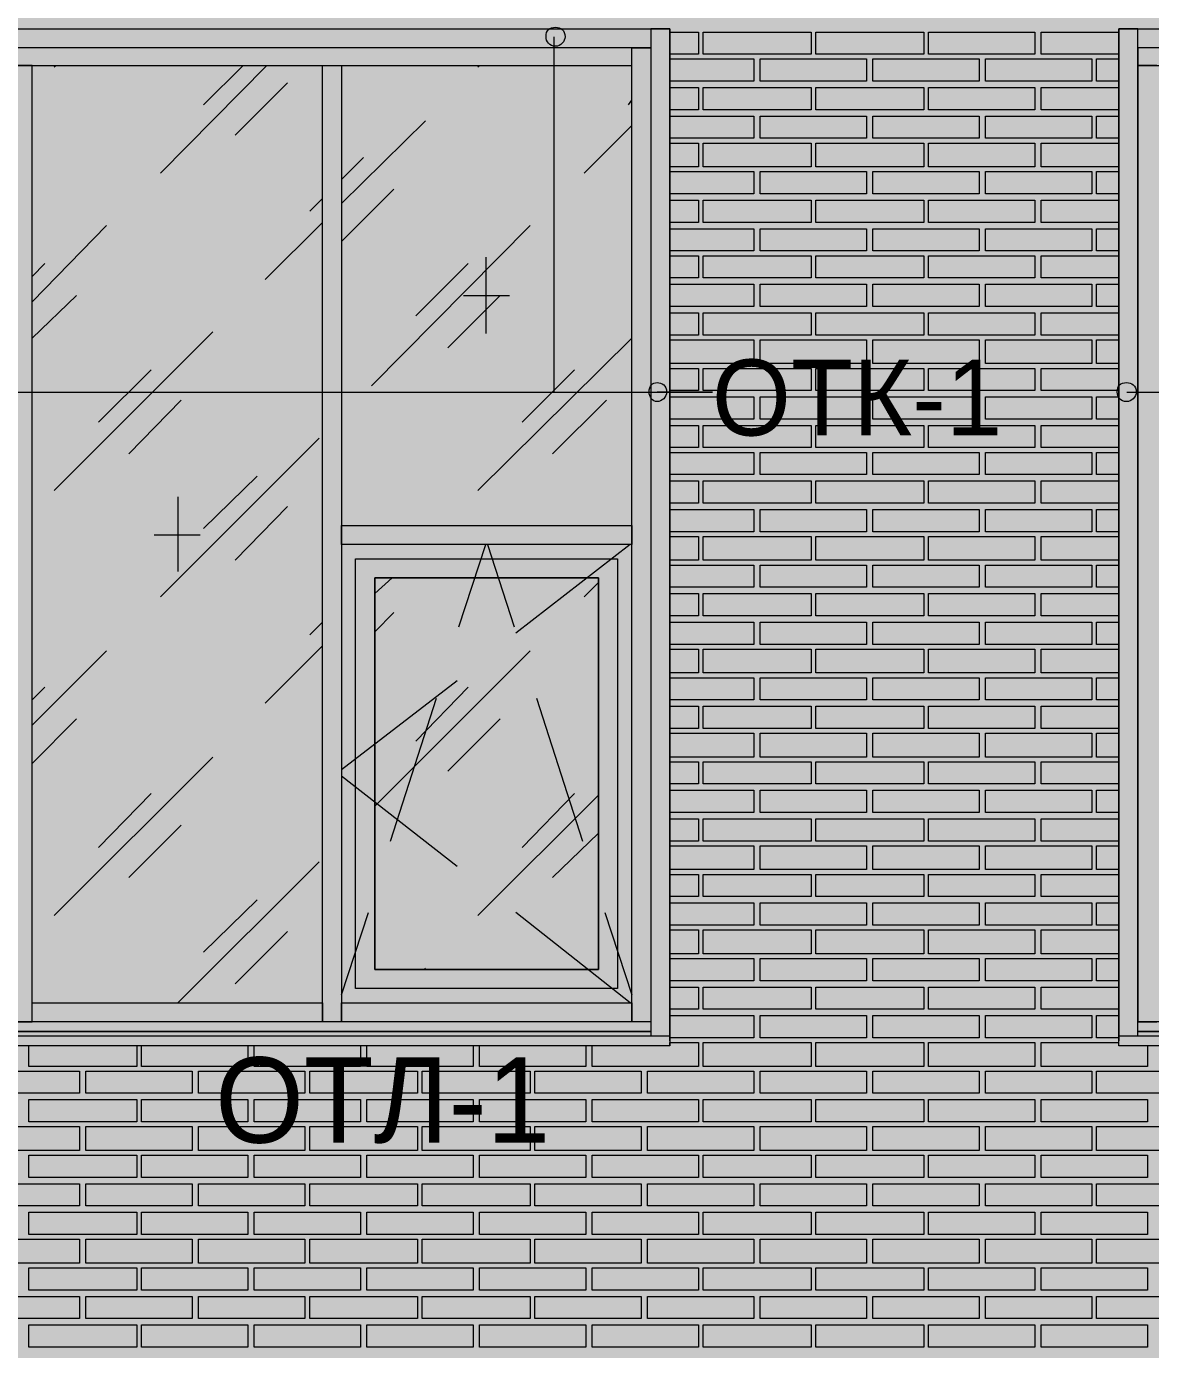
# Model space of a CAD drawing. Header units: millimetres. Extents: x -28928 to 100580, y -22867 to 36490.
# Drawn here: x 56261 to 59258, y 24464 to 27993 of the extents above; entities that cross this region are included whole.
import ezdxf

# ---------------------------------------------------------------- set-up
doc = ezdxf.new("R2010")
doc.units = ezdxf.units.MM
doc.layers.add('PDF _Геометрия', color=7, linetype='Continuous', true_color=0x8f8e8d)
doc.layers.add('PDF _Сплошная заливка', color=7, linetype='Continuous', true_color=0xffffff)
doc.layers.add('PDF _Текст', color=7, linetype='Continuous')

msp = doc.modelspace()

# ---------------------------------------------------------------- hatches: boundary and pattern name
at = {"layer": 'PDF _Сплошная заливка', "true_color": 0xdcd6cf, "transparency": 33554559}
msp.add_hatch(color=254, dxfattribs=at).paths.add_polyline_path([(64868.4, 16343.4), (64868.4, 19592.6), (66268.7, 19592.6), (66268.7, 16343.4), (82239.9, 16343.4), (82239.9, 30089.1), (52662.6, 30089.1), (52662.6, 16343.4), (62173.4, 16343.4), (62173.4, 19592.6), (64271.8, 19592.6), (64271.8, 16343.4)])

# ---------------------------------------------------------------- linework, layer by layer
at = {"layer": 'PDF _Геометрия', "color": 7, "lineweight": 9}
for points in [[(56174.1, 27986.4), (57976.4, 27986.4), (57976.4, 25287.2), (57976.4, 25363.4), (57976.4, 26636.8), (57976.4, 27910.3), (57976.4, 27986.4), (57925.7, 27986.4), (57925.7, 27910.3), (57925.7, 26636.8), (57925.7, 25363.4), (57925.7, 25299.9)], [(59275.3, 27889.1), (59224.5, 27889.1), (59224.5, 26636.8), (59224.5, 27910.3), (59224.5, 27986.4), (59173.7, 27986.4), (59173.7, 27910.3), (59173.7, 26636.8), (59173.7, 25363.4), (59173.7, 25287.2), (59173.7, 27986.4), (60971.8, 27986.4)], [(57667.6, 27965.3), (57667.6, 27017.6), (58090.7, 27017.6), (57942.6, 27017.6)], [(56224.9, 25338), (56275.7, 25338), (56275.7, 26636.8), (56275.7, 27889.1), (56224.9, 27889.1)], [(56334.9, 27884.9), (56339.1, 27889.1)], [(56618.4, 27601.4), (56901.8, 27889.1)], [(56732.6, 27783.4), (56838.4, 27889.1)], [(57464.5, 27884.9), (57468.7, 27889.1)], [(56817.2, 27703), (56956.8, 27842.6)], [(57866.4, 27783.4), (57874.9, 27796)], [(57100.7, 27521), (57324.9, 27741)], [(57748, 27601.4), (57874.9, 27728.4)], [(57100.7, 27584.5), (57159.9, 27643.7)], [(57100.7, 27419.5), (57240.3, 27559.1)], [(57016.1, 27499.9), (57049.9, 27533.7)], [(56275.7, 27258.7), (56474.5, 27461.8)], [(56897.6, 27318), (57049.9, 27470.3)], [(57181.1, 27034.5), (57604.1, 27461.8)], [(56275.7, 27326.4), (56309.5, 27360.3)], [(57299.5, 27220.7), (57439.1, 27360.3)], [(57485.7, 27377.2), (57485.7, 27174.1)], [(56275.7, 27161.4), (56394.1, 27275.7)], [(57384.1, 27136), (57523.7, 27275.7)], [(57426.4, 27275.7), (57549.1, 27275.7)], [(56334.9, 26755.3), (56758, 27178.4)], [(57464.5, 26755.3), (57874.9, 27161.4)], [(56453.4, 26937.2), (56593, 27076.8)], [(57583, 26937.2), (57722.6, 27076.8)], [(56195.3, 27017.6), (58090.7, 27017.6)], [(56533.7, 26852.6), (56673.4, 26996.4)], [(57663.4, 26852.6), (57807.2, 26996.4)], [(59194.9, 27017.6), (61086.1, 27017.6)], [(56618.4, 26471.8), (57041.4, 26894.9)], [(56732.6, 26653.7), (56876.4, 26793.4)], [(56664.9, 26738.4), (56664.9, 26539.5)], [(56817.2, 26569.1), (56956.8, 26713)], [(56601.4, 26636.8), (56724.1, 26636.8)], [(57413.7, 26391.4), (57485.7, 26611.4)], [(57489.9, 26611.4), (57561.8, 26391.4)], [(57870.7, 26611.4), (57566.1, 26374.5)], [(59224.5, 25299.9), (59224.5, 25363.4), (59224.5, 26636.8), (59224.5, 25338), (59275.3, 25338)], [(57189.5, 26480.3), (57236.1, 26522.6)], [(57748, 26471.8), (57786.1, 26509.9)], [(57189.5, 26378.7), (57240.3, 26429.5)], [(57016.1, 26370.3), (57049.9, 26404.1)], [(56275.7, 26129.1), (56474.5, 26328)], [(56897.6, 26188.4), (57049.9, 26340.7)], [(57189.5, 25913.4), (57604.1, 26328)], [(56275.7, 26196.8), (56309.5, 26230.7)], [(57409.5, 26247.6), (57100.7, 26010.7)], [(57299.5, 26086.8), (57439.1, 26230.7)], [(57231.8, 25820.3), (57354.5, 26201)], [(57621.1, 26201), (57743.7, 25820.3)], [(56275.7, 26027.6), (56394.1, 26146)], [(57384.1, 26006.4), (57523.7, 26146)], [(56334.9, 25621.4), (56758, 26044.5)], [(57409.5, 25752.6), (57100.7, 25993.7)], [(56453.4, 25803.4), (56593, 25947.2)], [(57464.5, 25621.4), (57786.1, 25943)], [(57583, 25803.4), (57722.6, 25947.2)], [(56533.7, 25723), (56673.4, 25862.6)], [(57663.4, 25723), (57786.1, 25841.4)], [(56664.9, 25388.7), (57041.4, 25765.3)], [(56732.6, 25524.1), (56876.4, 25663.7)], [(57100.7, 25409.9), (57172.6, 25629.9)], [(57870.7, 25388.7), (57566.1, 25629.9)], [(57803, 25629.9), (57874.9, 25409.9)], [(56817.2, 25439.5), (56956.8, 25579.1)], [(57320.7, 25477.6), (57324.9, 25481.8)], [(57925.7, 25338), (56224.9, 25338)], [(57976.4, 25338), (57976.4, 25312.6), (57976.4, 25299.9), (57976.4, 25274.5), (57976.4, 25283)], [(60921.1, 25338), (59224.5, 25338)], [(57976.4, 25299.9), (56174.1, 25299.9), (56174.1, 25304.1)], [(57976.4, 25274.5), (56174.1, 25274.5), (56174.1, 25299.9)], [(57925.7, 25312.6), (56224.9, 25312.6), (57925.7, 25312.6)], [(57925.7, 25312.6), (56224.9, 25312.6)], [(60971.8, 25304.1), (60971.8, 25299.9), (59173.7, 25299.9), (59173.7, 25304.1)], [(60971.8, 25299.9), (60971.8, 25274.5), (59173.7, 25274.5), (59173.7, 25299.9)], [(60921.1, 25312.6), (59224.5, 25312.6), (60921.1, 25312.6)], [(60921.1, 25312.6), (59224.5, 25312.6)], [(59173.7, 25274.5), (59173.7, 25283)]]:
    msp.add_lwpolyline(points, dxfattribs=at)
for points in [[(57075.3, 27935.7), (56224.9, 27935.7), (56224.9, 27889.1), (57075.3, 27889.1), (57874.9, 27889.1), (57874.9, 27935.7), (57075.3, 27935.7), (56250.3, 27935.7), (56224.9, 27935.7), (56224.9, 27986.4), (56250.3, 27986.4), (57075.3, 27986.4), (57900.3, 27986.4), (57925.7, 27986.4), (57925.7, 27935.7), (57900.3, 27935.7)], [(60074.9, 27935.7), (59224.5, 27935.7), (59224.5, 27889.1), (60074.9, 27889.1), (60874.5, 27889.1), (60874.5, 27935.7), (60074.9, 27935.7), (59249.9, 27935.7), (59224.5, 27935.7), (59224.5, 27986.4), (59249.9, 27986.4), (60074.9, 27986.4), (60899.9, 27986.4), (60921.1, 27986.4), (60921.1, 27935.7), (60899.9, 27935.7)], [(57874.9, 27910.3), (57874.9, 27935.7), (57925.7, 27935.7), (57925.7, 27910.3), (57925.7, 26636.8), (57925.7, 25338), (57874.9, 25338), (57874.9, 26636.8)], [(57100.7, 25338), (57049.9, 25338), (56275.7, 25338), (56275.7, 25388.7), (57049.9, 25388.7), (57049.9, 25338), (57049.9, 26636.8), (57049.9, 27889.1), (57100.7, 27889.1), (57100.7, 26636.8)], [(57874.9, 26611.4), (57100.7, 26611.4), (57100.7, 26662.2), (57874.9, 26662.2)], [(57138.7, 26573.4), (57836.8, 26573.4), (57836.8, 25426.8), (57138.7, 25426.8)], [(57836.8, 26573.4), (57836.8, 25426.8), (57138.7, 25426.8), (57138.7, 26573.4)], [(57786.1, 26522.6), (57189.5, 26522.6), (57189.5, 25477.6), (57786.1, 25477.6)], [(57189.5, 25477.6), (57189.5, 26522.6), (57786.1, 26522.6), (57786.1, 25477.6)], [(57874.9, 25338), (57100.7, 25338), (57100.7, 25388.7), (57874.9, 25388.7)]]:
    msp.add_lwpolyline(points, close=True, dxfattribs=at)
at = {"layer": 'PDF _Геометрия', "lineweight": 9}
for points in [[(57976.4, 27978), (58052.6, 27978), (58052.6, 27918.7), (57976.4, 27918.7)], [(59173.7, 27918.7), (58966.4, 27918.7), (58966.4, 27978), (59173.7, 27978)], [(57976.4, 27906), (58061.1, 27906), (58200.7, 27906), (58200.7, 27846.8), (58061.1, 27846.8), (57976.4, 27846.8)], [(59173.7, 27846.8), (59114.5, 27846.8), (59114.5, 27906), (59173.7, 27906)], [(57976.4, 27829.9), (58052.6, 27829.9), (58052.6, 27770.7), (57976.4, 27770.7)], [(59173.7, 27770.7), (58966.4, 27770.7), (58966.4, 27829.9), (59173.7, 27829.9)], [(57976.4, 27753.7), (58061.1, 27753.7), (58200.7, 27753.7), (58200.7, 27694.5), (58061.1, 27694.5), (57976.4, 27694.5)], [(59173.7, 27694.5), (59114.5, 27694.5), (59114.5, 27753.7), (59173.7, 27753.7)], [(57976.4, 27681.8), (58052.6, 27681.8), (58052.6, 27618.4), (57976.4, 27618.4)], [(59173.7, 27618.4), (58966.4, 27618.4), (58966.4, 27681.8), (59173.7, 27681.8)], [(57976.4, 27605.7), (58061.1, 27605.7), (58200.7, 27605.7), (58200.7, 27546.4), (58061.1, 27546.4), (57976.4, 27546.4)], [(59173.7, 27546.4), (59114.5, 27546.4), (59114.5, 27605.7), (59173.7, 27605.7)], [(57976.4, 27529.5), (58052.6, 27529.5), (58052.6, 27470.3), (57976.4, 27470.3)], [(59173.7, 27470.3), (58966.4, 27470.3), (58966.4, 27529.5), (59173.7, 27529.5)], [(57976.4, 27453.4), (58061.1, 27453.4), (58200.7, 27453.4), (58200.7, 27394.1), (58061.1, 27394.1), (57976.4, 27394.1)], [(59173.7, 27394.1), (59114.5, 27394.1), (59114.5, 27453.4), (59173.7, 27453.4)], [(57976.4, 27381.4), (58052.6, 27381.4), (58052.6, 27322.2), (57976.4, 27322.2)], [(59173.7, 27322.2), (58966.4, 27322.2), (58966.4, 27381.4), (59173.7, 27381.4)], [(57976.4, 27305.3), (58061.1, 27305.3), (58200.7, 27305.3), (58200.7, 27246), (58061.1, 27246), (57976.4, 27246)], [(59173.7, 27246), (59114.5, 27246), (59114.5, 27305.3), (59173.7, 27305.3)], [(57976.4, 27229.1), (58052.6, 27229.1), (58052.6, 27169.9), (57976.4, 27169.9)], [(59173.7, 27169.9), (58966.4, 27169.9), (58966.4, 27229.1), (59173.7, 27229.1)], [(57976.4, 27157.2), (58061.1, 27157.2), (58200.7, 27157.2), (58200.7, 27093.7), (58061.1, 27093.7), (57976.4, 27093.7)], [(59173.7, 27093.7), (59114.5, 27093.7), (59114.5, 27157.2), (59173.7, 27157.2)], [(57976.4, 27081), (58052.6, 27081), (58052.6, 27021.8), (57976.4, 27021.8)], [(59173.7, 27021.8), (58966.4, 27021.8), (58966.4, 27081), (59173.7, 27081)], [(57976.4, 27004.9), (58061.1, 27004.9), (58200.7, 27004.9), (58200.7, 26945.7), (58061.1, 26945.7), (57976.4, 26945.7)], [(59173.7, 26945.7), (59114.5, 26945.7), (59114.5, 27004.9), (59173.7, 27004.9)], [(57976.4, 26928.7), (58052.6, 26928.7), (58052.6, 26869.5), (57976.4, 26869.5)], [(59173.7, 26869.5), (58966.4, 26869.5), (58966.4, 26928.7), (59173.7, 26928.7)], [(57976.4, 26856.8), (58061.1, 26856.8), (58200.7, 26856.8), (58200.7, 26797.6), (58061.1, 26797.6), (57976.4, 26797.6)], [(59173.7, 26797.6), (59114.5, 26797.6), (59114.5, 26856.8), (59173.7, 26856.8)], [(57976.4, 26780.7), (58052.6, 26780.7), (58052.6, 26721.4), (57976.4, 26721.4)], [(59173.7, 26721.4), (58966.4, 26721.4), (58966.4, 26780.7), (59173.7, 26780.7)], [(57976.4, 26704.5), (58061.1, 26704.5), (58200.7, 26704.5), (58200.7, 26645.3), (58061.1, 26645.3), (57976.4, 26645.3)], [(59173.7, 26645.3), (59114.5, 26645.3), (59114.5, 26704.5), (59173.7, 26704.5)], [(57976.4, 26632.6), (58052.6, 26632.6), (58052.6, 26569.1), (57976.4, 26569.1)], [(59173.7, 26569.1), (58966.4, 26569.1), (58966.4, 26632.6), (59173.7, 26632.6)], [(57976.4, 26556.4), (58061.1, 26556.4), (58200.7, 26556.4), (58200.7, 26497.2), (58061.1, 26497.2), (57976.4, 26497.2)], [(59173.7, 26497.2), (59114.5, 26497.2), (59114.5, 26556.4), (59173.7, 26556.4)], [(57976.4, 26480.3), (58052.6, 26480.3), (58052.6, 26421), (57976.4, 26421)], [(59173.7, 26421), (58966.4, 26421), (58966.4, 26480.3), (59173.7, 26480.3)], [(57976.4, 26404.1), (58061.1, 26404.1), (58200.7, 26404.1), (58200.7, 26344.9), (58061.1, 26344.9), (57976.4, 26344.9)], [(59173.7, 26344.9), (59114.5, 26344.9), (59114.5, 26404.1), (59173.7, 26404.1)], [(57976.4, 26332.2), (58052.6, 26332.2), (58052.6, 26268.7), (57976.4, 26268.7)], [(59173.7, 26268.7), (58966.4, 26268.7), (58966.4, 26332.2), (59173.7, 26332.2)], [(57976.4, 26256), (58061.1, 26256), (58200.7, 26256), (58200.7, 26196.8), (58061.1, 26196.8), (57976.4, 26196.8)], [(59173.7, 26196.8), (59114.5, 26196.8), (59114.5, 26256), (59173.7, 26256)], [(57976.4, 26179.9), (58052.6, 26179.9), (58052.6, 26120.7), (57976.4, 26120.7)], [(59173.7, 26120.7), (58966.4, 26120.7), (58966.4, 26179.9), (59173.7, 26179.9)], [(57976.4, 26108), (58061.1, 26108), (58200.7, 26108), (58200.7, 26044.5), (58061.1, 26044.5), (57976.4, 26044.5)], [(59173.7, 26044.5), (59114.5, 26044.5), (59114.5, 26108), (59173.7, 26108)], [(57976.4, 26031.8), (58052.6, 26031.8), (58052.6, 25972.6), (57976.4, 25972.6)], [(59173.7, 25972.6), (58966.4, 25972.6), (58966.4, 26031.8), (59173.7, 26031.8)], [(57976.4, 25955.7), (58061.1, 25955.7), (58200.7, 25955.7), (58200.7, 25896.4), (58061.1, 25896.4), (57976.4, 25896.4)], [(59173.7, 25896.4), (59114.5, 25896.4), (59114.5, 25955.7), (59173.7, 25955.7)], [(57976.4, 25879.5), (58052.6, 25879.5), (58052.6, 25820.3), (57976.4, 25820.3)], [(59173.7, 25820.3), (58966.4, 25820.3), (58966.4, 25879.5), (59173.7, 25879.5)], [(57976.4, 25807.6), (58061.1, 25807.6), (58200.7, 25807.6), (58200.7, 25744.1), (58061.1, 25744.1), (57976.4, 25744.1)], [(59173.7, 25744.1), (59114.5, 25744.1), (59114.5, 25807.6), (59173.7, 25807.6)], [(57976.4, 25731.4), (58052.6, 25731.4), (58052.6, 25672.2), (57976.4, 25672.2)], [(59173.7, 25672.2), (58966.4, 25672.2), (58966.4, 25731.4), (59173.7, 25731.4)], [(57976.4, 25655.3), (58061.1, 25655.3), (58200.7, 25655.3), (58200.7, 25596), (58061.1, 25596), (57976.4, 25596)], [(59173.7, 25596), (59114.5, 25596), (59114.5, 25655.3), (59173.7, 25655.3)], [(57976.4, 25583.4), (58052.6, 25583.4), (58052.6, 25519.9), (57976.4, 25519.9)], [(59173.7, 25519.9), (58966.4, 25519.9), (58966.4, 25583.4), (59173.7, 25583.4)], [(57976.4, 25507.2), (58061.1, 25507.2), (58200.7, 25507.2), (58200.7, 25448), (58061.1, 25448), (57976.4, 25448)], [(59173.7, 25448), (59114.5, 25448), (59114.5, 25507.2), (59173.7, 25507.2)], [(57976.4, 25431), (58052.6, 25431), (58052.6, 25371.8), (57976.4, 25371.8)], [(59173.7, 25371.8), (58966.4, 25371.8), (58966.4, 25431), (59173.7, 25431)], [(57976.4, 25354.9), (58061.1, 25354.9), (58200.7, 25354.9), (58200.7, 25295.7), (58061.1, 25295.7), (57976.4, 25295.7)], [(59173.7, 25295.7), (59114.5, 25295.7), (59114.5, 25354.9), (59173.7, 25354.9)], [(56554.9, 25274.5), (56554.9, 25219.5), (56267.2, 25219.5), (56267.2, 25274.5)], [(56851.1, 25274.5), (56851.1, 25219.5), (56567.6, 25219.5), (56567.6, 25274.5)], [(57151.4, 25274.5), (57151.4, 25219.5), (56868, 25219.5), (56868, 25274.5)], [(57451.8, 25274.5), (57451.8, 25219.5), (57168.4, 25219.5), (57168.4, 25274.5)], [(57752.2, 25274.5), (57752.2, 25219.5), (57468.7, 25219.5), (57468.7, 25274.5)], [(57976.4, 25283), (58052.6, 25283), (58052.6, 25219.5), (57769.1, 25219.5), (57769.1, 25274.5)], [(59249.9, 25274.5), (59249.9, 25219.5), (58966.4, 25219.5), (58966.4, 25283), (59173.7, 25283)]]:
    msp.add_lwpolyline(points, dxfattribs=at)
for points in [[(58353, 27978), (58353, 27918.7), (58065.3, 27918.7), (58065.3, 27978)], [(58653.4, 27978), (58653.4, 27918.7), (58365.7, 27918.7), (58365.7, 27978)], [(58949.5, 27978), (58949.5, 27918.7), (58666.1, 27918.7), (58666.1, 27978)], [(58501.1, 27846.8), (58361.4, 27846.8), (58217.6, 27846.8), (58217.6, 27906), (58361.4, 27906), (58501.1, 27906)], [(58801.4, 27846.8), (58657.6, 27846.8), (58518, 27846.8), (58518, 27906), (58657.6, 27906), (58801.4, 27906)], [(59101.8, 27846.8), (58958, 27846.8), (58818.4, 27846.8), (58818.4, 27906), (58958, 27906), (59101.8, 27906)], [(58353, 27829.9), (58353, 27770.7), (58065.3, 27770.7), (58065.3, 27829.9)], [(58653.4, 27829.9), (58653.4, 27770.7), (58365.7, 27770.7), (58365.7, 27829.9)], [(58949.5, 27829.9), (58949.5, 27770.7), (58666.1, 27770.7), (58666.1, 27829.9)], [(58501.1, 27694.5), (58361.4, 27694.5), (58217.6, 27694.5), (58217.6, 27753.7), (58361.4, 27753.7), (58501.1, 27753.7)], [(58801.4, 27694.5), (58657.6, 27694.5), (58518, 27694.5), (58518, 27753.7), (58657.6, 27753.7), (58801.4, 27753.7)], [(59101.8, 27694.5), (58958, 27694.5), (58818.4, 27694.5), (58818.4, 27753.7), (58958, 27753.7), (59101.8, 27753.7)], [(58353, 27681.8), (58353, 27618.4), (58065.3, 27618.4), (58065.3, 27681.8)], [(58653.4, 27681.8), (58653.4, 27618.4), (58365.7, 27618.4), (58365.7, 27681.8)], [(58949.5, 27681.8), (58949.5, 27618.4), (58666.1, 27618.4), (58666.1, 27681.8)], [(58501.1, 27546.4), (58361.4, 27546.4), (58217.6, 27546.4), (58217.6, 27605.7), (58361.4, 27605.7), (58501.1, 27605.7)], [(58801.4, 27546.4), (58657.6, 27546.4), (58518, 27546.4), (58518, 27605.7), (58657.6, 27605.7), (58801.4, 27605.7)], [(59101.8, 27546.4), (58958, 27546.4), (58818.4, 27546.4), (58818.4, 27605.7), (58958, 27605.7), (59101.8, 27605.7)], [(58353, 27529.5), (58353, 27470.3), (58065.3, 27470.3), (58065.3, 27529.5)], [(58653.4, 27529.5), (58653.4, 27470.3), (58365.7, 27470.3), (58365.7, 27529.5)], [(58949.5, 27529.5), (58949.5, 27470.3), (58666.1, 27470.3), (58666.1, 27529.5)], [(58501.1, 27394.1), (58361.4, 27394.1), (58217.6, 27394.1), (58217.6, 27453.4), (58361.4, 27453.4), (58501.1, 27453.4)], [(58801.4, 27394.1), (58657.6, 27394.1), (58518, 27394.1), (58518, 27453.4), (58657.6, 27453.4), (58801.4, 27453.4)], [(59101.8, 27394.1), (58958, 27394.1), (58818.4, 27394.1), (58818.4, 27453.4), (58958, 27453.4), (59101.8, 27453.4)], [(58353, 27381.4), (58353, 27322.2), (58065.3, 27322.2), (58065.3, 27381.4)], [(58653.4, 27381.4), (58653.4, 27322.2), (58365.7, 27322.2), (58365.7, 27381.4)], [(58949.5, 27381.4), (58949.5, 27322.2), (58666.1, 27322.2), (58666.1, 27381.4)], [(58501.1, 27246), (58361.4, 27246), (58217.6, 27246), (58217.6, 27305.3), (58361.4, 27305.3), (58501.1, 27305.3)], [(58801.4, 27246), (58657.6, 27246), (58518, 27246), (58518, 27305.3), (58657.6, 27305.3), (58801.4, 27305.3)], [(59101.8, 27246), (58958, 27246), (58818.4, 27246), (58818.4, 27305.3), (58958, 27305.3), (59101.8, 27305.3)], [(58353, 27229.1), (58353, 27169.9), (58065.3, 27169.9), (58065.3, 27229.1)], [(58653.4, 27229.1), (58653.4, 27169.9), (58365.7, 27169.9), (58365.7, 27229.1)], [(58949.5, 27229.1), (58949.5, 27169.9), (58666.1, 27169.9), (58666.1, 27229.1)], [(58501.1, 27093.7), (58361.4, 27093.7), (58217.6, 27093.7), (58217.6, 27157.2), (58361.4, 27157.2), (58501.1, 27157.2)], [(58801.4, 27093.7), (58657.6, 27093.7), (58518, 27093.7), (58518, 27157.2), (58657.6, 27157.2), (58801.4, 27157.2)], [(59101.8, 27093.7), (58958, 27093.7), (58818.4, 27093.7), (58818.4, 27157.2), (58958, 27157.2), (59101.8, 27157.2)], [(58353, 27081), (58353, 27021.8), (58065.3, 27021.8), (58065.3, 27081)], [(58653.4, 27081), (58653.4, 27021.8), (58365.7, 27021.8), (58365.7, 27081)], [(58949.5, 27081), (58949.5, 27021.8), (58666.1, 27021.8), (58666.1, 27081)], [(58501.1, 26945.7), (58361.4, 26945.7), (58217.6, 26945.7), (58217.6, 27004.9), (58361.4, 27004.9), (58501.1, 27004.9)], [(58801.4, 26945.7), (58657.6, 26945.7), (58518, 26945.7), (58518, 27004.9), (58657.6, 27004.9), (58801.4, 27004.9)], [(59101.8, 26945.7), (58958, 26945.7), (58818.4, 26945.7), (58818.4, 27004.9), (58958, 27004.9), (59101.8, 27004.9)], [(58353, 26928.7), (58353, 26869.5), (58065.3, 26869.5), (58065.3, 26928.7)], [(58653.4, 26928.7), (58653.4, 26869.5), (58365.7, 26869.5), (58365.7, 26928.7)], [(58949.5, 26928.7), (58949.5, 26869.5), (58666.1, 26869.5), (58666.1, 26928.7)], [(58501.1, 26797.6), (58361.4, 26797.6), (58217.6, 26797.6), (58217.6, 26856.8), (58361.4, 26856.8), (58501.1, 26856.8)], [(58801.4, 26797.6), (58657.6, 26797.6), (58518, 26797.6), (58518, 26856.8), (58657.6, 26856.8), (58801.4, 26856.8)], [(59101.8, 26797.6), (58958, 26797.6), (58818.4, 26797.6), (58818.4, 26856.8), (58958, 26856.8), (59101.8, 26856.8)], [(58353, 26780.7), (58353, 26721.4), (58065.3, 26721.4), (58065.3, 26780.7)], [(58653.4, 26780.7), (58653.4, 26721.4), (58365.7, 26721.4), (58365.7, 26780.7)], [(58949.5, 26780.7), (58949.5, 26721.4), (58666.1, 26721.4), (58666.1, 26780.7)], [(58501.1, 26645.3), (58361.4, 26645.3), (58217.6, 26645.3), (58217.6, 26704.5), (58361.4, 26704.5), (58501.1, 26704.5)], [(58801.4, 26645.3), (58657.6, 26645.3), (58518, 26645.3), (58518, 26704.5), (58657.6, 26704.5), (58801.4, 26704.5)], [(59101.8, 26645.3), (58958, 26645.3), (58818.4, 26645.3), (58818.4, 26704.5), (58958, 26704.5), (59101.8, 26704.5)], [(58353, 26632.6), (58353, 26569.1), (58065.3, 26569.1), (58065.3, 26632.6)], [(58653.4, 26632.6), (58653.4, 26569.1), (58365.7, 26569.1), (58365.7, 26632.6)], [(58949.5, 26632.6), (58949.5, 26569.1), (58666.1, 26569.1), (58666.1, 26632.6)], [(58501.1, 26497.2), (58361.4, 26497.2), (58217.6, 26497.2), (58217.6, 26556.4), (58361.4, 26556.4), (58501.1, 26556.4)], [(58801.4, 26497.2), (58657.6, 26497.2), (58518, 26497.2), (58518, 26556.4), (58657.6, 26556.4), (58801.4, 26556.4)], [(59101.8, 26497.2), (58958, 26497.2), (58818.4, 26497.2), (58818.4, 26556.4), (58958, 26556.4), (59101.8, 26556.4)], [(58353, 26480.3), (58353, 26421), (58065.3, 26421), (58065.3, 26480.3)], [(58653.4, 26480.3), (58653.4, 26421), (58365.7, 26421), (58365.7, 26480.3)], [(58949.5, 26480.3), (58949.5, 26421), (58666.1, 26421), (58666.1, 26480.3)], [(58501.1, 26344.9), (58361.4, 26344.9), (58217.6, 26344.9), (58217.6, 26404.1), (58361.4, 26404.1), (58501.1, 26404.1)], [(58801.4, 26344.9), (58657.6, 26344.9), (58518, 26344.9), (58518, 26404.1), (58657.6, 26404.1), (58801.4, 26404.1)], [(59101.8, 26344.9), (58958, 26344.9), (58818.4, 26344.9), (58818.4, 26404.1), (58958, 26404.1), (59101.8, 26404.1)], [(58353, 26332.2), (58353, 26268.7), (58065.3, 26268.7), (58065.3, 26332.2)], [(58653.4, 26332.2), (58653.4, 26268.7), (58365.7, 26268.7), (58365.7, 26332.2)], [(58949.5, 26332.2), (58949.5, 26268.7), (58666.1, 26268.7), (58666.1, 26332.2)], [(58501.1, 26196.8), (58361.4, 26196.8), (58217.6, 26196.8), (58217.6, 26256), (58361.4, 26256), (58501.1, 26256)], [(58801.4, 26196.8), (58657.6, 26196.8), (58518, 26196.8), (58518, 26256), (58657.6, 26256), (58801.4, 26256)], [(59101.8, 26196.8), (58958, 26196.8), (58818.4, 26196.8), (58818.4, 26256), (58958, 26256), (59101.8, 26256)], [(58353, 26179.9), (58353, 26120.7), (58065.3, 26120.7), (58065.3, 26179.9)], [(58653.4, 26179.9), (58653.4, 26120.7), (58365.7, 26120.7), (58365.7, 26179.9)], [(58949.5, 26179.9), (58949.5, 26120.7), (58666.1, 26120.7), (58666.1, 26179.9)], [(58501.1, 26044.5), (58361.4, 26044.5), (58217.6, 26044.5), (58217.6, 26108), (58361.4, 26108), (58501.1, 26108)], [(58801.4, 26044.5), (58657.6, 26044.5), (58518, 26044.5), (58518, 26108), (58657.6, 26108), (58801.4, 26108)], [(59101.8, 26044.5), (58958, 26044.5), (58818.4, 26044.5), (58818.4, 26108), (58958, 26108), (59101.8, 26108)], [(58353, 26031.8), (58353, 25972.6), (58065.3, 25972.6), (58065.3, 26031.8)], [(58653.4, 26031.8), (58653.4, 25972.6), (58365.7, 25972.6), (58365.7, 26031.8)], [(58949.5, 26031.8), (58949.5, 25972.6), (58666.1, 25972.6), (58666.1, 26031.8)], [(58501.1, 25896.4), (58361.4, 25896.4), (58217.6, 25896.4), (58217.6, 25955.7), (58361.4, 25955.7), (58501.1, 25955.7)], [(58801.4, 25896.4), (58657.6, 25896.4), (58518, 25896.4), (58518, 25955.7), (58657.6, 25955.7), (58801.4, 25955.7)], [(59101.8, 25896.4), (58958, 25896.4), (58818.4, 25896.4), (58818.4, 25955.7), (58958, 25955.7), (59101.8, 25955.7)], [(58353, 25879.5), (58353, 25820.3), (58065.3, 25820.3), (58065.3, 25879.5)], [(58653.4, 25879.5), (58653.4, 25820.3), (58365.7, 25820.3), (58365.7, 25879.5)], [(58949.5, 25879.5), (58949.5, 25820.3), (58666.1, 25820.3), (58666.1, 25879.5)], [(58501.1, 25744.1), (58361.4, 25744.1), (58217.6, 25744.1), (58217.6, 25807.6), (58361.4, 25807.6), (58501.1, 25807.6)], [(58801.4, 25744.1), (58657.6, 25744.1), (58518, 25744.1), (58518, 25807.6), (58657.6, 25807.6), (58801.4, 25807.6)], [(59101.8, 25744.1), (58958, 25744.1), (58818.4, 25744.1), (58818.4, 25807.6), (58958, 25807.6), (59101.8, 25807.6)], [(58353, 25731.4), (58353, 25672.2), (58065.3, 25672.2), (58065.3, 25731.4)], [(58653.4, 25731.4), (58653.4, 25672.2), (58365.7, 25672.2), (58365.7, 25731.4)], [(58949.5, 25731.4), (58949.5, 25672.2), (58666.1, 25672.2), (58666.1, 25731.4)], [(58501.1, 25596), (58361.4, 25596), (58217.6, 25596), (58217.6, 25655.3), (58361.4, 25655.3), (58501.1, 25655.3)], [(58801.4, 25596), (58657.6, 25596), (58518, 25596), (58518, 25655.3), (58657.6, 25655.3), (58801.4, 25655.3)], [(59101.8, 25596), (58958, 25596), (58818.4, 25596), (58818.4, 25655.3), (58958, 25655.3), (59101.8, 25655.3)], [(58353, 25583.4), (58353, 25519.9), (58065.3, 25519.9), (58065.3, 25583.4)], [(58653.4, 25583.4), (58653.4, 25519.9), (58365.7, 25519.9), (58365.7, 25583.4)], [(58949.5, 25583.4), (58949.5, 25519.9), (58666.1, 25519.9), (58666.1, 25583.4)], [(58501.1, 25448), (58361.4, 25448), (58217.6, 25448), (58217.6, 25507.2), (58361.4, 25507.2), (58501.1, 25507.2)], [(58801.4, 25448), (58657.6, 25448), (58518, 25448), (58518, 25507.2), (58657.6, 25507.2), (58801.4, 25507.2)], [(59101.8, 25448), (58958, 25448), (58818.4, 25448), (58818.4, 25507.2), (58958, 25507.2), (59101.8, 25507.2)], [(58353, 25431), (58353, 25371.8), (58065.3, 25371.8), (58065.3, 25431)], [(58653.4, 25431), (58653.4, 25371.8), (58365.7, 25371.8), (58365.7, 25431)], [(58949.5, 25431), (58949.5, 25371.8), (58666.1, 25371.8), (58666.1, 25431)], [(58501.1, 25295.7), (58361.4, 25295.7), (58217.6, 25295.7), (58217.6, 25354.9), (58361.4, 25354.9), (58501.1, 25354.9)], [(58801.4, 25295.7), (58657.6, 25295.7), (58518, 25295.7), (58518, 25354.9), (58657.6, 25354.9), (58801.4, 25354.9)], [(59101.8, 25295.7), (58958, 25295.7), (58818.4, 25295.7), (58818.4, 25354.9), (58958, 25354.9), (59101.8, 25354.9)], [(58353, 25283), (58353, 25219.5), (58065.3, 25219.5), (58065.3, 25283)], [(58653.4, 25283), (58653.4, 25219.5), (58365.7, 25219.5), (58365.7, 25283)], [(58949.5, 25283), (58949.5, 25219.5), (58666.1, 25219.5), (58666.1, 25283)], [(56402.6, 25147.6), (56258.7, 25147.6), (56119.1, 25147.6), (56119.1, 25206.8), (56258.7, 25206.8), (56402.6, 25206.8)], [(56703, 25147.6), (56559.1, 25147.6), (56419.5, 25147.6), (56419.5, 25206.8), (56559.1, 25206.8), (56703, 25206.8)], [(57003.4, 25147.6), (56859.5, 25147.6), (56719.9, 25147.6), (56719.9, 25206.8), (56859.5, 25206.8), (57003.4, 25206.8)], [(57303.7, 25147.6), (57159.9, 25147.6), (57016.1, 25147.6), (57016.1, 25206.8), (57159.9, 25206.8), (57303.7, 25206.8)], [(57604.1, 25147.6), (57460.3, 25147.6), (57316.4, 25147.6), (57316.4, 25206.8), (57460.3, 25206.8), (57604.1, 25206.8)], [(57900.3, 25147.6), (57760.7, 25147.6), (57616.8, 25147.6), (57616.8, 25206.8), (57760.7, 25206.8), (57900.3, 25206.8)], [(58200.7, 25147.6), (58061.1, 25147.6), (57917.2, 25147.6), (57917.2, 25206.8), (58061.1, 25206.8), (58200.7, 25206.8)], [(58501.1, 25147.6), (58361.4, 25147.6), (58217.6, 25147.6), (58217.6, 25206.8), (58361.4, 25206.8), (58501.1, 25206.8)], [(58801.4, 25147.6), (58657.6, 25147.6), (58518, 25147.6), (58518, 25206.8), (58657.6, 25206.8), (58801.4, 25206.8)], [(59101.8, 25147.6), (58958, 25147.6), (58818.4, 25147.6), (58818.4, 25206.8), (58958, 25206.8), (59101.8, 25206.8)], [(59402.2, 25147.6), (59258.4, 25147.6), (59114.5, 25147.6), (59114.5, 25206.8), (59258.4, 25206.8), (59402.2, 25206.8)], [(56554.9, 25130.7), (56554.9, 25071.4), (56267.2, 25071.4), (56267.2, 25130.7)], [(56851.1, 25130.7), (56851.1, 25071.4), (56567.6, 25071.4), (56567.6, 25130.7)], [(57151.4, 25130.7), (57151.4, 25071.4), (56868, 25071.4), (56868, 25130.7)], [(57451.8, 25130.7), (57451.8, 25071.4), (57168.4, 25071.4), (57168.4, 25130.7)], [(57752.2, 25130.7), (57752.2, 25071.4), (57468.7, 25071.4), (57468.7, 25130.7)], [(58052.6, 25130.7), (58052.6, 25071.4), (57769.1, 25071.4), (57769.1, 25130.7)], [(58353, 25130.7), (58353, 25071.4), (58065.3, 25071.4), (58065.3, 25130.7)], [(58653.4, 25130.7), (58653.4, 25071.4), (58365.7, 25071.4), (58365.7, 25130.7)], [(58949.5, 25130.7), (58949.5, 25071.4), (58666.1, 25071.4), (58666.1, 25130.7)], [(59249.9, 25130.7), (59249.9, 25071.4), (58966.4, 25071.4), (58966.4, 25130.7)], [(56402.6, 24995.3), (56258.7, 24995.3), (56119.1, 24995.3), (56119.1, 25058.7), (56258.7, 25058.7), (56402.6, 25058.7)], [(56703, 24995.3), (56559.1, 24995.3), (56419.5, 24995.3), (56419.5, 25058.7), (56559.1, 25058.7), (56703, 25058.7)], [(57003.4, 24995.3), (56859.5, 24995.3), (56719.9, 24995.3), (56719.9, 25058.7), (56859.5, 25058.7), (57003.4, 25058.7)], [(57303.7, 24995.3), (57159.9, 24995.3), (57016.1, 24995.3), (57016.1, 25058.7), (57159.9, 25058.7), (57303.7, 25058.7)], [(57604.1, 24995.3), (57460.3, 24995.3), (57316.4, 24995.3), (57316.4, 25058.7), (57460.3, 25058.7), (57604.1, 25058.7)], [(57900.3, 24995.3), (57760.7, 24995.3), (57616.8, 24995.3), (57616.8, 25058.7), (57760.7, 25058.7), (57900.3, 25058.7)], [(58200.7, 24995.3), (58061.1, 24995.3), (57917.2, 24995.3), (57917.2, 25058.7), (58061.1, 25058.7), (58200.7, 25058.7)], [(58501.1, 24995.3), (58361.4, 24995.3), (58217.6, 24995.3), (58217.6, 25058.7), (58361.4, 25058.7), (58501.1, 25058.7)], [(58801.4, 24995.3), (58657.6, 24995.3), (58518, 24995.3), (58518, 25058.7), (58657.6, 25058.7), (58801.4, 25058.7)], [(59101.8, 24995.3), (58958, 24995.3), (58818.4, 24995.3), (58818.4, 25058.7), (58958, 25058.7), (59101.8, 25058.7)], [(59402.2, 24995.3), (59258.4, 24995.3), (59114.5, 24995.3), (59114.5, 25058.7), (59258.4, 25058.7), (59402.2, 25058.7)], [(56554.9, 24982.6), (56554.9, 24923.4), (56267.2, 24923.4), (56267.2, 24982.6)], [(56851.1, 24982.6), (56851.1, 24923.4), (56567.6, 24923.4), (56567.6, 24982.6)], [(57151.4, 24982.6), (57151.4, 24923.4), (56868, 24923.4), (56868, 24982.6)], [(57451.8, 24982.6), (57451.8, 24923.4), (57168.4, 24923.4), (57168.4, 24982.6)], [(57752.2, 24982.6), (57752.2, 24923.4), (57468.7, 24923.4), (57468.7, 24982.6)], [(58052.6, 24982.6), (58052.6, 24923.4), (57769.1, 24923.4), (57769.1, 24982.6)], [(58353, 24982.6), (58353, 24923.4), (58065.3, 24923.4), (58065.3, 24982.6)], [(58653.4, 24982.6), (58653.4, 24923.4), (58365.7, 24923.4), (58365.7, 24982.6)], [(58949.5, 24982.6), (58949.5, 24923.4), (58666.1, 24923.4), (58666.1, 24982.6)], [(59249.9, 24982.6), (59249.9, 24923.4), (58966.4, 24923.4), (58966.4, 24982.6)], [(56402.6, 24847.2), (56258.7, 24847.2), (56119.1, 24847.2), (56119.1, 24906.4), (56258.7, 24906.4), (56402.6, 24906.4)], [(56703, 24847.2), (56559.1, 24847.2), (56419.5, 24847.2), (56419.5, 24906.4), (56559.1, 24906.4), (56703, 24906.4)], [(57003.4, 24847.2), (56859.5, 24847.2), (56719.9, 24847.2), (56719.9, 24906.4), (56859.5, 24906.4), (57003.4, 24906.4)], [(57303.7, 24847.2), (57159.9, 24847.2), (57016.1, 24847.2), (57016.1, 24906.4), (57159.9, 24906.4), (57303.7, 24906.4)], [(57604.1, 24847.2), (57460.3, 24847.2), (57316.4, 24847.2), (57316.4, 24906.4), (57460.3, 24906.4), (57604.1, 24906.4)], [(57900.3, 24847.2), (57760.7, 24847.2), (57616.8, 24847.2), (57616.8, 24906.4), (57760.7, 24906.4), (57900.3, 24906.4)], [(58200.7, 24847.2), (58061.1, 24847.2), (57917.2, 24847.2), (57917.2, 24906.4), (58061.1, 24906.4), (58200.7, 24906.4)], [(58501.1, 24847.2), (58361.4, 24847.2), (58217.6, 24847.2), (58217.6, 24906.4), (58361.4, 24906.4), (58501.1, 24906.4)], [(58801.4, 24847.2), (58657.6, 24847.2), (58518, 24847.2), (58518, 24906.4), (58657.6, 24906.4), (58801.4, 24906.4)], [(59101.8, 24847.2), (58958, 24847.2), (58818.4, 24847.2), (58818.4, 24906.4), (58958, 24906.4), (59101.8, 24906.4)], [(59402.2, 24847.2), (59258.4, 24847.2), (59114.5, 24847.2), (59114.5, 24906.4), (59258.4, 24906.4), (59402.2, 24906.4)], [(56554.9, 24830.3), (56554.9, 24771), (56267.2, 24771), (56267.2, 24830.3)], [(56851.1, 24830.3), (56851.1, 24771), (56567.6, 24771), (56567.6, 24830.3)], [(57151.4, 24830.3), (57151.4, 24771), (56868, 24771), (56868, 24830.3)], [(57451.8, 24830.3), (57451.8, 24771), (57168.4, 24771), (57168.4, 24830.3)], [(57752.2, 24830.3), (57752.2, 24771), (57468.7, 24771), (57468.7, 24830.3)], [(58052.6, 24830.3), (58052.6, 24771), (57769.1, 24771), (57769.1, 24830.3)], [(58353, 24830.3), (58353, 24771), (58065.3, 24771), (58065.3, 24830.3)], [(58653.4, 24830.3), (58653.4, 24771), (58365.7, 24771), (58365.7, 24830.3)], [(58949.5, 24830.3), (58949.5, 24771), (58666.1, 24771), (58666.1, 24830.3)], [(59249.9, 24830.3), (59249.9, 24771), (58966.4, 24771), (58966.4, 24830.3)], [(56402.6, 24694.9), (56258.7, 24694.9), (56119.1, 24694.9), (56119.1, 24758.4), (56258.7, 24758.4), (56402.6, 24758.4)], [(56703, 24694.9), (56559.1, 24694.9), (56419.5, 24694.9), (56419.5, 24758.4), (56559.1, 24758.4), (56703, 24758.4)], [(57003.4, 24694.9), (56859.5, 24694.9), (56719.9, 24694.9), (56719.9, 24758.4), (56859.5, 24758.4), (57003.4, 24758.4)], [(57303.7, 24694.9), (57159.9, 24694.9), (57016.1, 24694.9), (57016.1, 24758.4), (57159.9, 24758.4), (57303.7, 24758.4)], [(57604.1, 24694.9), (57460.3, 24694.9), (57316.4, 24694.9), (57316.4, 24758.4), (57460.3, 24758.4), (57604.1, 24758.4)], [(57900.3, 24694.9), (57760.7, 24694.9), (57616.8, 24694.9), (57616.8, 24758.4), (57760.7, 24758.4), (57900.3, 24758.4)], [(58200.7, 24694.9), (58061.1, 24694.9), (57917.2, 24694.9), (57917.2, 24758.4), (58061.1, 24758.4), (58200.7, 24758.4)], [(58501.1, 24694.9), (58361.4, 24694.9), (58217.6, 24694.9), (58217.6, 24758.4), (58361.4, 24758.4), (58501.1, 24758.4)], [(58801.4, 24694.9), (58657.6, 24694.9), (58518, 24694.9), (58518, 24758.4), (58657.6, 24758.4), (58801.4, 24758.4)], [(59101.8, 24694.9), (58958, 24694.9), (58818.4, 24694.9), (58818.4, 24758.4), (58958, 24758.4), (59101.8, 24758.4)], [(59402.2, 24694.9), (59258.4, 24694.9), (59114.5, 24694.9), (59114.5, 24758.4), (59258.4, 24758.4), (59402.2, 24758.4)], [(56554.9, 24682.2), (56554.9, 24623), (56267.2, 24623), (56267.2, 24682.2)], [(56851.1, 24682.2), (56851.1, 24623), (56567.6, 24623), (56567.6, 24682.2)], [(57151.4, 24682.2), (57151.4, 24623), (56868, 24623), (56868, 24682.2)], [(57451.8, 24682.2), (57451.8, 24623), (57168.4, 24623), (57168.4, 24682.2)], [(57752.2, 24682.2), (57752.2, 24623), (57468.7, 24623), (57468.7, 24682.2)], [(58052.6, 24682.2), (58052.6, 24623), (57769.1, 24623), (57769.1, 24682.2)], [(58353, 24682.2), (58353, 24623), (58065.3, 24623), (58065.3, 24682.2)], [(58653.4, 24682.2), (58653.4, 24623), (58365.7, 24623), (58365.7, 24682.2)], [(58949.5, 24682.2), (58949.5, 24623), (58666.1, 24623), (58666.1, 24682.2)], [(59249.9, 24682.2), (59249.9, 24623), (58966.4, 24623), (58966.4, 24682.2)], [(56402.6, 24546.8), (56258.7, 24546.8), (56119.1, 24546.8), (56119.1, 24606), (56258.7, 24606), (56402.6, 24606)], [(56703, 24546.8), (56559.1, 24546.8), (56419.5, 24546.8), (56419.5, 24606), (56559.1, 24606), (56703, 24606)], [(57003.4, 24546.8), (56859.5, 24546.8), (56719.9, 24546.8), (56719.9, 24606), (56859.5, 24606), (57003.4, 24606)], [(57303.7, 24546.8), (57159.9, 24546.8), (57016.1, 24546.8), (57016.1, 24606), (57159.9, 24606), (57303.7, 24606)], [(57604.1, 24546.8), (57460.3, 24546.8), (57316.4, 24546.8), (57316.4, 24606), (57460.3, 24606), (57604.1, 24606)], [(57900.3, 24546.8), (57760.7, 24546.8), (57616.8, 24546.8), (57616.8, 24606), (57760.7, 24606), (57900.3, 24606)], [(58200.7, 24546.8), (58061.1, 24546.8), (57917.2, 24546.8), (57917.2, 24606), (58061.1, 24606), (58200.7, 24606)], [(58501.1, 24546.8), (58361.4, 24546.8), (58217.6, 24546.8), (58217.6, 24606), (58361.4, 24606), (58501.1, 24606)], [(58801.4, 24546.8), (58657.6, 24546.8), (58518, 24546.8), (58518, 24606), (58657.6, 24606), (58801.4, 24606)], [(59101.8, 24546.8), (58958, 24546.8), (58818.4, 24546.8), (58818.4, 24606), (58958, 24606), (59101.8, 24606)], [(59402.2, 24546.8), (59258.4, 24546.8), (59114.5, 24546.8), (59114.5, 24606), (59258.4, 24606), (59402.2, 24606)], [(56554.9, 24529.9), (56554.9, 24470.7), (56267.2, 24470.7), (56267.2, 24529.9)], [(56851.1, 24529.9), (56851.1, 24470.7), (56567.6, 24470.7), (56567.6, 24529.9)], [(57151.4, 24529.9), (57151.4, 24470.7), (56868, 24470.7), (56868, 24529.9)], [(57451.8, 24529.9), (57451.8, 24470.7), (57168.4, 24470.7), (57168.4, 24529.9)], [(57752.2, 24529.9), (57752.2, 24470.7), (57468.7, 24470.7), (57468.7, 24529.9)], [(58052.6, 24529.9), (58052.6, 24470.7), (57769.1, 24470.7), (57769.1, 24529.9)], [(58353, 24529.9), (58353, 24470.7), (58065.3, 24470.7), (58065.3, 24529.9)], [(58653.4, 24529.9), (58653.4, 24470.7), (58365.7, 24470.7), (58365.7, 24529.9)], [(58949.5, 24529.9), (58949.5, 24470.7), (58666.1, 24470.7), (58666.1, 24529.9)], [(59249.9, 24529.9), (59249.9, 24470.7), (58966.4, 24470.7), (58966.4, 24529.9)]]:
    msp.add_lwpolyline(points, close=True, dxfattribs=at)
at = {"layer": 'PDF _Геометрия', "color": 7, "lineweight": 9}
for points in [[(57646.4, 27965.3), (57646.4, 27982.2), (57654.9, 27990.7), (57671.8, 27990.7)], [(57646.4, 27965.3), (57646.4, 27982.2), (57654.9, 27990.7), (57671.8, 27990.7)], [(57671.8, 27990.7), (57684.5, 27990.7), (57697.2, 27982.2), (57697.2, 27965.3)], [(57671.8, 27990.7), (57684.5, 27990.7), (57697.2, 27982.2), (57697.2, 27965.3)], [(57671.8, 27939.9), (57654.9, 27939.9), (57646.4, 27952.6), (57646.4, 27965.3)], [(57671.8, 27939.9), (57654.9, 27939.9), (57646.4, 27952.6), (57646.4, 27965.3)], [(57697.2, 27965.3), (57697.2, 27952.6), (57684.5, 27939.9), (57671.8, 27939.9)], [(57697.2, 27965.3), (57697.2, 27952.6), (57684.5, 27939.9), (57671.8, 27939.9)], [(57921.4, 27017.6), (57921.4, 27034.5), (57929.9, 27043), (57942.6, 27043)], [(57921.4, 27017.6), (57921.4, 27034.5), (57929.9, 27043), (57942.6, 27043)], [(57942.6, 27043), (57955.3, 27043), (57968, 27034.5), (57968, 27017.6)], [(57942.6, 27043), (57955.3, 27043), (57968, 27034.5), (57968, 27017.6)], [(59169.5, 27017.6), (59169.5, 27034.5), (59178, 27043), (59194.9, 27043)], [(59169.5, 27017.6), (59169.5, 27034.5), (59178, 27043), (59194.9, 27043)], [(59194.9, 27043), (59207.6, 27043), (59220.3, 27034.5), (59220.3, 27017.6)], [(59194.9, 27043), (59207.6, 27043), (59220.3, 27034.5), (59220.3, 27017.6)], [(57942.6, 26992.2), (57929.9, 26992.2), (57921.4, 27004.9), (57921.4, 27017.6)], [(57942.6, 26992.2), (57929.9, 26992.2), (57921.4, 27004.9), (57921.4, 27017.6)], [(57968, 27017.6), (57968, 27004.9), (57955.3, 26992.2), (57942.6, 26992.2)], [(57968, 27017.6), (57968, 27004.9), (57955.3, 26992.2), (57942.6, 26992.2)], [(59194.9, 26992.2), (59178, 26992.2), (59169.5, 27004.9), (59169.5, 27017.6)], [(59194.9, 26992.2), (59178, 26992.2), (59169.5, 27004.9), (59169.5, 27017.6)], [(59220.3, 27017.6), (59220.3, 27004.9), (59207.6, 26992.2), (59194.9, 26992.2)], [(59220.3, 27017.6), (59220.3, 27004.9), (59207.6, 26992.2), (59194.9, 26992.2)]]:
    msp.add_open_spline(points, degree=3, dxfattribs=at)
at = {"layer": 'PDF _Сплошная заливка', "lineweight": 9, "transparency": 33554559}
for points in [[(56275.7, 27889.1), (56275.7, 25388.7), (57049.9, 27889.1), (57049.9, 25388.7)], [(57100.7, 27889.1), (57100.7, 26662.2), (57874.9, 27889.1), (57874.9, 26662.2)], [(57189.5, 26522.6), (57189.5, 25477.6), (57786, 26522.6), (57786, 25477.6)]]:
    msp.add_solid(points, dxfattribs=at)

# ---------------------------------------------------------------- texts
at = {"layer": 'PDF _Текст', "attachment_point": 4, "style": ''}
for s, insert, char_height in [('ОТК-1', (58088.7, 27001.8), 202.56), ('ОТЛ-1', (56763.9, 25128.2), 227.71)]:
    msp.add_mtext(s, dxfattribs=dict(at, insert=insert, char_height=char_height))

doc.saveas('drawing.dxf')
